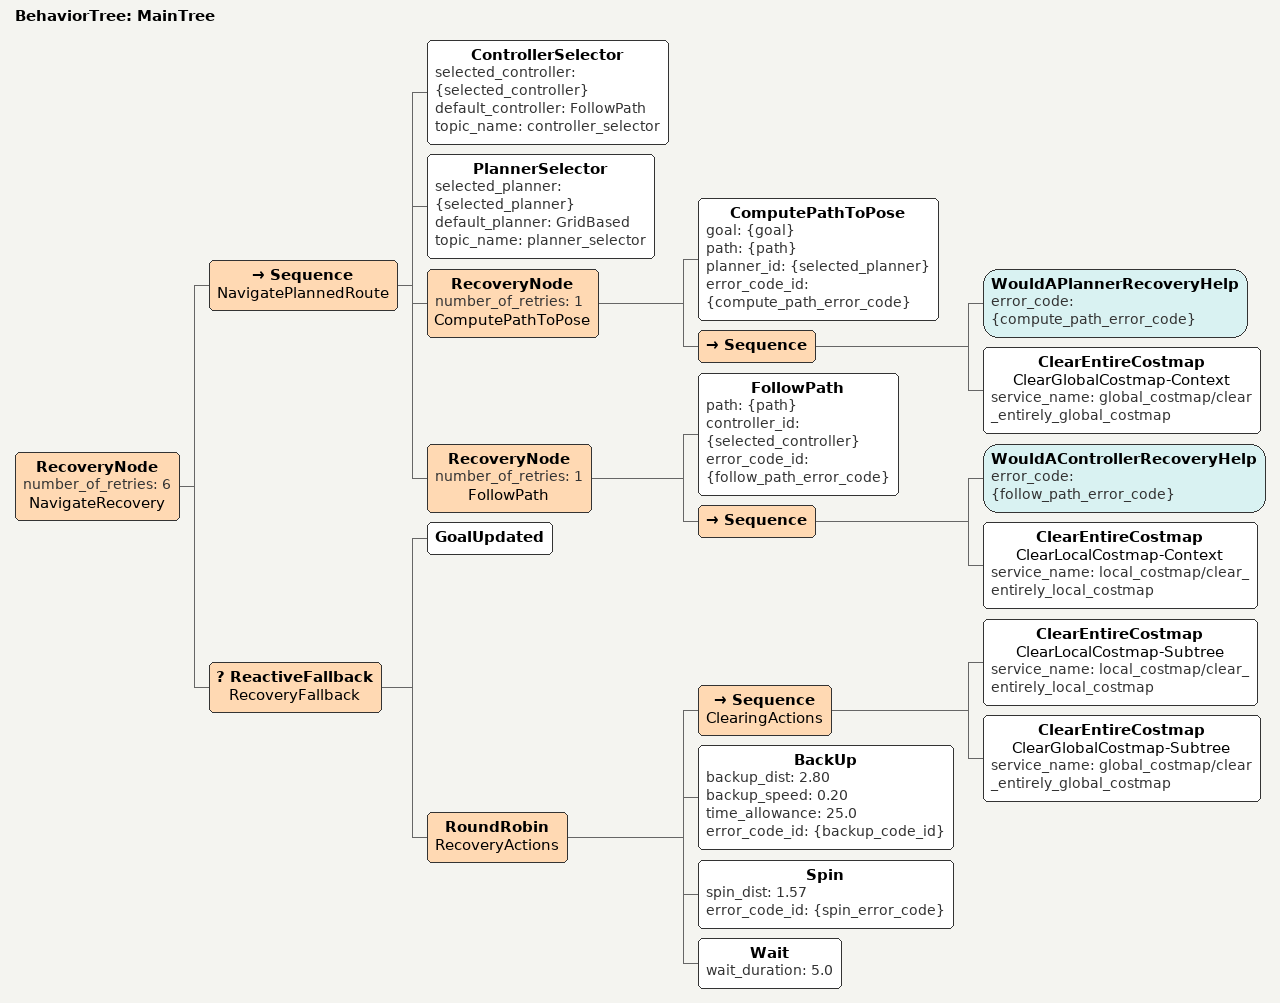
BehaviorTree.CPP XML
<!-- Replan continuously and prefer backing into free water over spinning. -->
<root BTCPP_format="4" main_tree_to_execute="MainTree">
  <BehaviorTree ID="MainTree">
    <RecoveryNode number_of_retries="6" name="NavigateRecovery">
      <!-- Hold the chosen route. A forced reverse makes FollowPath report no
           progress, after which this sequence is retried from a fresh pose. -->
      <Sequence name="NavigatePlannedRoute">
        <ControllerSelector selected_controller="{selected_controller}" default_controller="FollowPath" topic_name="controller_selector"/>
        <PlannerSelector selected_planner="{selected_planner}" default_planner="GridBased" topic_name="planner_selector"/>
        <RecoveryNode number_of_retries="1" name="ComputePathToPose">
          <ComputePathToPose goal="{goal}" path="{path}" planner_id="{selected_planner}" error_code_id="{compute_path_error_code}"/>
          <Sequence>
            <WouldAPlannerRecoveryHelp error_code="{compute_path_error_code}"/>
            <ClearEntireCostmap name="ClearGlobalCostmap-Context" service_name="global_costmap/clear_entirely_global_costmap"/>
          </Sequence>
        </RecoveryNode>
        <RecoveryNode number_of_retries="1" name="FollowPath">
          <FollowPath path="{path}" controller_id="{selected_controller}" error_code_id="{follow_path_error_code}"/>
          <Sequence>
            <WouldAControllerRecoveryHelp error_code="{follow_path_error_code}"/>
            <ClearEntireCostmap name="ClearLocalCostmap-Context" service_name="local_costmap/clear_entirely_local_costmap"/>
          </Sequence>
        </RecoveryNode>
      </Sequence>
      <!-- Planner failure at a blocked start is itself enough reason to enter
           recovery. Error-code gating used to abort before BackUp was tried. -->
      <ReactiveFallback name="RecoveryFallback">
        <GoalUpdated/>
        <RoundRobin name="RecoveryActions">
          <Sequence name="ClearingActions">
            <ClearEntireCostmap name="ClearLocalCostmap-Subtree" service_name="local_costmap/clear_entirely_local_costmap"/>
            <ClearEntireCostmap name="ClearGlobalCostmap-Subtree" service_name="global_costmap/clear_entirely_global_costmap"/>
          </Sequence>
          <!-- The displacement of the dedicated 2 m / 90 degree reverse arc
               is 2.83 m. Keep BackUp active until that single arc is done. -->
          <BackUp backup_dist="2.80" backup_speed="0.20" time_allowance="25.0" error_code_id="{backup_code_id}"/>
          <Spin spin_dist="1.57" error_code_id="{spin_error_code}"/>
          <Wait wait_duration="5.0"/>
        </RoundRobin>
      </ReactiveFallback>
    </RecoveryNode>
  </BehaviorTree>
</root>
